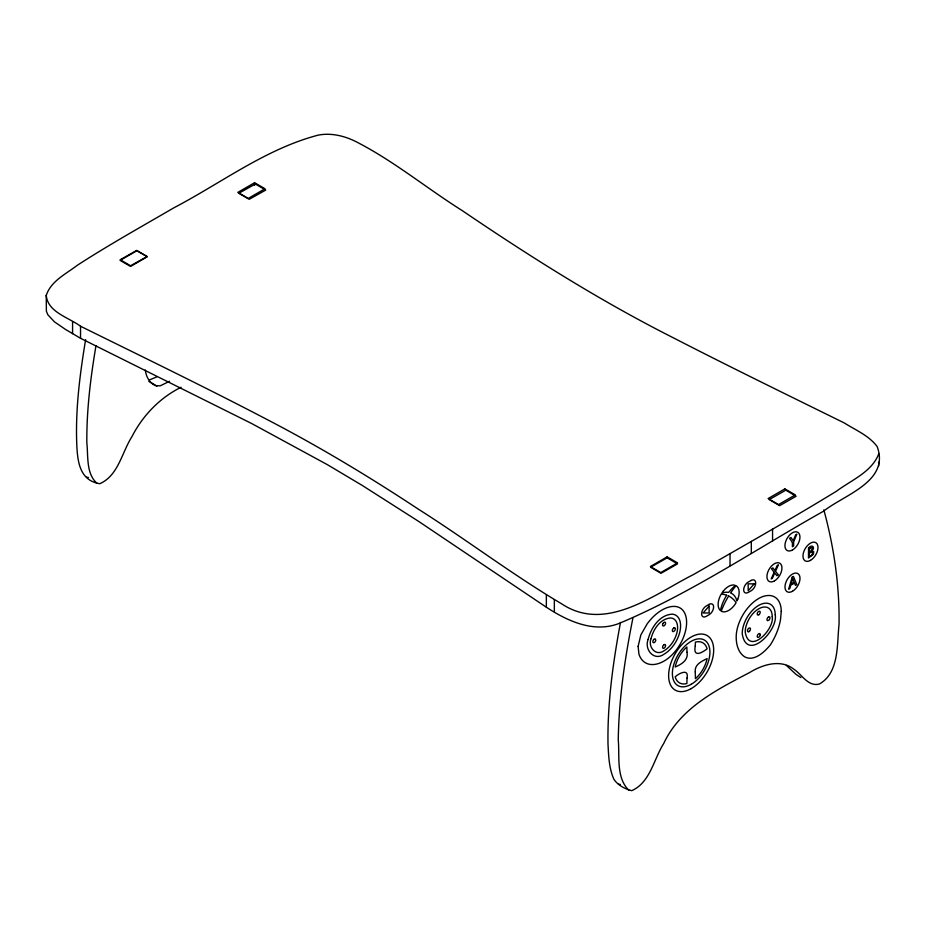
<?xml version="1.0" encoding="UTF-8"?>
<svg xmlns="http://www.w3.org/2000/svg" width="925" height="925" viewBox="0 0 925 925"><rect width="100%" height="100%" fill="white"/><g stroke="black" fill="none" stroke-linecap="round" stroke-linejoin="round"><path stroke-width="1.39" d="M85.62 339.672C79.804 374.764 75.214 410.365 76.844 446.012C77.677 462.419 80.07 480.584 99.761 483.717C118.342 475.704 121.869 452.348 131.882 436.762C142.67 415.649 159.759 397.819 181.08 387.263M95.98 345.742C90.569 377.782 86.545 410.226 86.834 442.774C88.303 456.118 85.956 473.461 96.905 483.278M620.49 622.421C613.044 662.508 607.332 703.185 608.003 744.047C608.627 755.817 608.962 768.062 613.772 779.035C617.553 785.152 624.999 789.013 631.729 790.678C650.287 782.504 653.721 759.113 663.745 743.457C680.21 707.995 716.921 689.645 749.759 672.463C762.605 664.578 780.758 658.785 793.904 669.249C801.952 674.487 808.196 687.125 819.434 683.98C839.461 672.602 836.847 644.147 839.044 624.282C839.622 585.664 833.957 547.057 823.828 509.837M632.943 617.888C624.884 658.068 618.883 698.849 618.258 739.884C619.75 756.338 615.946 777.694 628.85 790.262M46.25 295.422C50.875 281.084 66.08 273.916 77.272 265.313C108.664 244.952 141.386 226.752 173.692 207.905C221.376 183 265.799 148.763 318.478 135.062C331.555 132.668 344.909 135.975 356.576 141.953C393.992 161.17 426.668 188.226 462.188 210.576C530.233 256.768 599.943 300.741 673.423 337.856C730.056 367.005 787.337 394.882 844.467 423.049C855.729 430.194 868.991 435.594 877.166 446.578C890.151 481.451 844.074 494.748 823.597 511.178C756.766 548.71 692.628 592.139 621.947 622.236C595.862 634.157 568.378 621.669 546.351 607.216L418.539 521.33L362.253 485.44L327.415 464.685L251.577 423.477L80.533 338.284L65.536 329.45L54.448 321.842L47.834 314.754L46.377 311.182L46.25 295.422C47.811 312.349 68.843 317.448 80.533 326.236C144.589 357.882 208.923 388.974 272.181 422.193C322.501 448.556 371.156 477.971 418.539 509.282C466.824 539.876 512.473 574.702 561.648 603.828C605.956 633.301 654.414 594.116 693.6 574.483C741.445 547.022 789.557 519.954 836.605 491.129C851.266 480.144 871.812 472.074 878.75 453.863M749.539 631.128L748.764 631.683A2.104 1.226 -59.6 0 1 747.631 629.821A2.104 1.226 -59.6 0 1 750.071 628.063A2.104 1.226 -59.6 0 1 749.539 631.128L748.764 631.683M169.541 381.297L160.222 385.817L155.539 385.644A43.914 25.542 -59.6 0 1 145.549 371.734L145.294 369.977M254.583 182.722L237.817 192.4L248.247 198.424L265.012 188.746L254.583 182.722L254.583 185.405M149.862 379.747L156.857 376.88M618.501 784.203L620.409 784.469M86.557 477.208L88.453 477.508M800.9 677.574L796.147 674.51L786.366 665.422M148.844 381.377L156.892 386.095M878.623 462.199L878.75 465.911M772.56 529.1L772.56 541.148M751.308 541.379L751.308 553.428M730.033 553.647L730.033 565.707M554.341 599.758L554.341 611.807M546.351 595.168L546.351 607.216M80.533 326.236L80.533 338.284M72.578 321.623L72.578 333.671M687.021 652.287C688.616 660.126 681.309 664.462 675.181 667.029A23.183 13.493 -59.6 0 1 686.847 646.991L687.021 652.287M695.276 671.943L695.438 678.661A23.183 13.493 -59.6 0 0 707.105 658.623C701.682 661.236 694.27 664.624 695.276 671.943M792.424 542.512L792.39 546.733L793.638 546.028L793.662 541.784L796.841 534.176L795.685 534.823L793.199 540.755L790.956 537.471L789.522 538.269L792.424 542.512M808.543 547.947L808.473 558.053L813.433 554.26L813.722 551.682L811.711 550.999C815.7 547.924 812.266 543.53 808.543 547.947M809.745 552.595C806.912 559.729 814.694 554.272 811.838 552.017L809.745 552.595M809.768 548.328C807.652 557.44 816.266 544.709 809.768 548.328M687.044 678.06L686.893 683.54A23.183 13.493 -59.6 0 1 675.192 676.822C679.123 673.25 689.113 668.139 687.044 678.06M695.276 645.974C692.906 657.582 701.474 653.247 707.093 648.83A23.183 13.493 -59.6 0 0 695.403 642.112L695.276 645.974M638.123 646.367L638.944 654.16A36.931 21.483 -59.6 0 0 664.092 661.04A31.623 18.396 -59.6 0 0 685.841 629.509A31.623 18.396 -59.6 0 0 675.308 606.465A36.931 21.483 -59.6 0 0 647.188 623.82L640.852 634.932L638.123 646.367M781.255 611.448L780.538 619.484A43.914 25.542 -59.6 0 1 770.456 644.737C764.836 651.755 754.072 662.022 744.637 656.796A43.914 25.542 -59.6 0 1 736.196 637.14A31.623 18.396 -59.6 0 1 758.697 598.498A31.623 18.396 -59.6 0 1 781.255 611.448M648.113 639.441C644.054 649.477 654.067 661.572 664.092 654.16A23.183 13.493 -59.6 0 0 680.037 631.035A23.183 13.493 -59.6 0 0 672.313 614.142C659.375 614.859 650.992 627.948 648.113 639.441M651.015 638.666C647.697 646.887 655.883 656.785 664.092 650.714A18.974 11.031 -59.6 0 0 677.135 631.798A18.974 11.031 -59.6 0 0 670.822 617.969C660.23 618.559 653.374 629.266 651.015 638.666M772.236 616.593C774.618 629.497 748.926 655.582 745.215 632.006A18.974 11.031 -59.6 0 1 758.708 608.812A18.974 11.031 -59.6 0 1 772.236 616.593M775.243 614.882C778.145 630.653 746.753 662.531 742.208 633.718A23.183 13.493 -59.6 0 1 758.708 605.378A23.183 13.493 -59.6 0 1 775.243 614.882M760.223 634.851L759.934 635.845A2.104 1.226 -59.6 0 1 757.991 637.394A2.104 1.226 -59.6 0 1 757.344 635.614L757.818 634.631A2.104 1.226 -59.6 0 1 759.483 633.556A2.104 1.226 -59.6 0 1 760.223 634.851M792.205 577.131L788.655 589.179L789.811 588.531L790.794 585.19L794.517 583.108L795.454 585.375L796.795 584.623L793.43 576.437L792.205 577.131M792.69 578.726L791.164 583.929L794.159 582.241L792.69 578.726M662.867 623.681L662.67 624.19A2.104 1.226 -59.6 0 0 662.867 625.786L663.144 625.936A2.104 1.226 -59.6 0 0 664.254 625.647L664.636 625.312A2.104 1.226 -59.6 0 0 665.561 623.196A2.104 1.226 -59.6 0 0 664.636 622.132L664.254 622.236A2.104 1.226 -59.6 0 0 662.867 623.681M774.156 572.217L771.207 578.923L772.387 578.264L774.722 572.957L776.931 575.72L778.399 574.887L775.555 571.28L778.388 564.828L777.22 565.487L774.977 570.54L772.884 567.915L771.415 568.736L774.156 572.217M737.757 599.25L736.913 600.984A27.207 15.829 -59.6 0 0 731.513 593.353L730.611 592.971L731.594 591.514A52.702 30.652 -59.6 0 1 736.069 585.664A14.754 8.579 -59.6 0 1 737.757 599.25M728.646 596.035L727.582 597.804A52.702 30.652 -59.6 0 0 721.222 611.171A14.754 8.579 -59.6 0 0 736.092 602.695A52.702 30.652 -59.6 0 0 729.709 596.59L728.646 596.035M726.749 595.249L725.847 596.683A27.276 15.864 -59.6 0 0 720.471 610.477L719.546 609.633A14.754 8.579 -59.6 0 1 721.199 594.139A52.702 30.652 -59.6 0 1 725.674 594.891L726.749 595.249M723.373 590.982L721.951 593.052A27.207 15.829 -59.6 0 1 728.657 592.382L730.264 590.497A27.276 15.864 -59.6 0 1 735.387 585.456L733.883 584.993A14.754 8.579 -59.6 0 0 723.373 590.982M653.732 639.533L653.397 639.961A2.104 1.226 -59.6 0 0 653.559 642.713A2.104 1.226 -59.6 0 0 655.802 640.181L655.224 638.909A2.104 1.226 -59.6 0 0 653.732 639.533M709.117 606.106L703.116 612.974L709.128 612.986L709.117 606.106M754.176 583.86L748.175 590.728L748.163 583.848L754.176 583.86M673.828 627.948L673.446 628.225A2.104 1.226 -59.6 0 0 672.336 630.526A2.104 1.226 -59.6 0 0 673.446 631.555L673.839 631.393A2.104 1.226 -59.6 0 0 675.331 628.815A2.104 1.226 -59.6 0 0 673.828 627.948M768.49 617.01L768.097 617.287A2.104 1.226 -59.6 0 0 766.998 619.357A2.104 1.226 -59.6 0 0 767.738 620.652L768.872 620.166A2.104 1.226 -59.6 0 0 769.97 617.657A2.104 1.226 -59.6 0 0 768.49 617.01M136.877 250.721L120.111 260.411L130.541 266.435L147.318 256.745L136.877 250.721M667.122 556.862L650.356 566.539L660.785 572.563L677.562 562.886L667.122 556.862M784.874 488.886L768.108 498.563L778.538 504.587L795.315 494.91L784.874 488.886M667.156 557.81L650.645 567.233L660.993 573.303L677.516 563.88L667.156 557.81M785.799 490.169L769.276 499.592L779.636 505.663L796.147 496.239L785.799 490.169M709.117 604.383L706.11 606.095A6.325 3.677 -59.6 0 0 701.612 613.83A6.325 3.677 -59.6 0 0 706.122 616.42L709.128 614.709A6.325 3.677 -59.6 0 0 713.626 606.985A6.325 3.677 -59.6 0 0 709.117 604.383M751.169 580.414L748.163 582.126A6.325 3.677 -59.6 0 0 743.665 589.849A6.325 3.677 -59.6 0 0 748.175 592.451L751.181 590.728A6.325 3.677 -59.6 0 0 755.679 583.004A6.325 3.677 -59.6 0 0 751.169 580.414M664.277 644.598L663.884 644.817A2.104 1.226 -59.6 0 0 662.577 647.269A2.104 1.226 -59.6 0 0 663.896 648.228L664.277 648.009A2.104 1.226 -59.6 0 0 665.584 645.558A2.104 1.226 -59.6 0 0 664.277 644.598M136.727 250.455L120.215 259.705L130.564 265.776L147.087 256.526L136.727 250.455M255.358 184.006L238.847 193.256L249.195 199.326L265.718 190.076L255.358 184.006M758.916 614.709A2.104 1.226 -59.6 0 0 759.899 611.39A2.104 1.226 -59.6 0 0 757.321 613.252A2.104 1.226 -59.6 0 0 758.916 614.709M774.456 580.9A10.545 6.128 -59.6 0 0 780.943 564.296A10.545 6.128 -59.6 0 0 767.935 571.708A10.545 6.128 -59.6 0 0 774.456 580.9M792.459 549.982A10.545 6.128 -59.6 0 0 798.946 533.378A10.545 6.128 -59.6 0 0 785.938 540.79A10.545 6.128 -59.6 0 0 792.459 549.982M810.497 560.353A10.545 6.128 -59.6 0 0 816.983 543.738A10.545 6.128 -59.6 0 0 803.975 551.161A10.545 6.128 -59.6 0 0 810.497 560.353M691.172 688.628A31.623 18.396 -59.6 0 0 710.643 638.805A31.623 18.396 -59.6 0 0 671.631 661.051A31.623 18.396 -59.6 0 0 691.172 688.628M792.494 591.272A10.545 6.128 -59.6 0 0 798.992 574.656A10.545 6.128 -59.6 0 0 785.984 582.079A10.545 6.128 -59.6 0 0 792.494 591.272M691.172 684.327A26.351 15.332 -59.6 0 0 707.394 642.806A26.351 15.332 -59.6 0 0 674.88 661.34A26.351 15.332 -59.6 0 0 691.172 684.327"/></g></svg>
